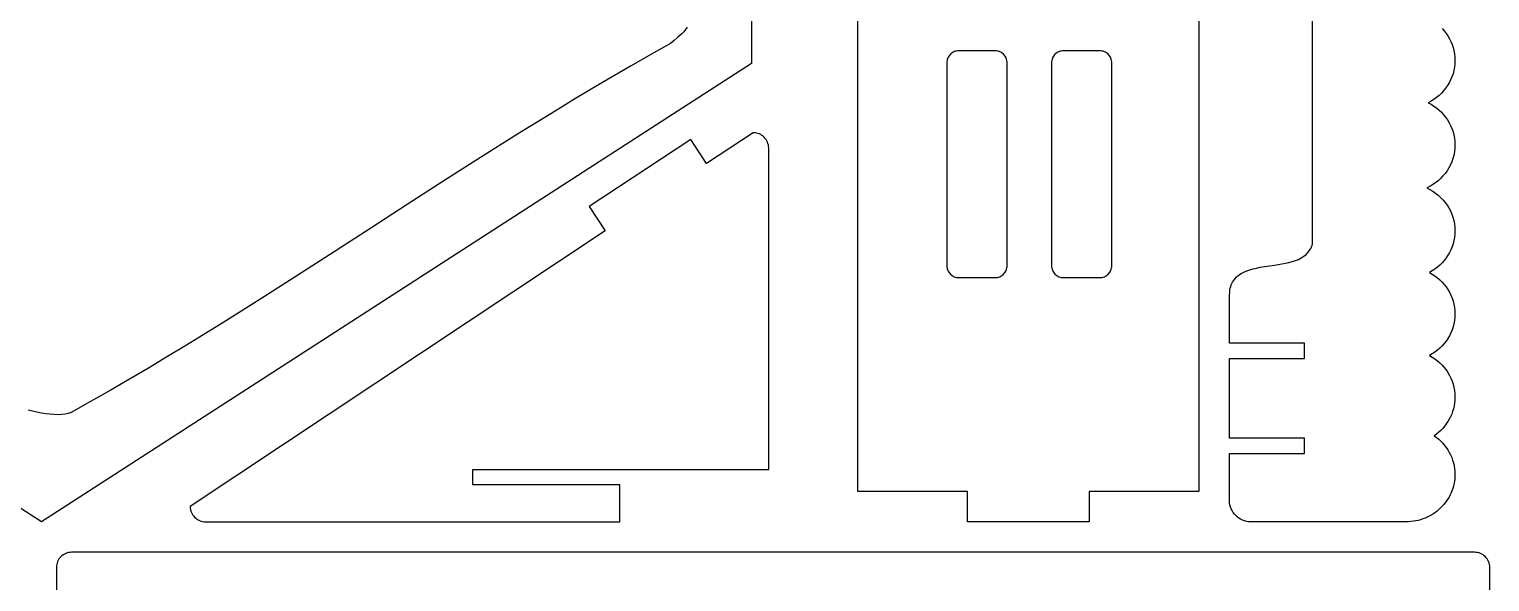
# Model space of a CAD drawing. Extents: x -399 to 499, y -399 to 499.
# Drawn here: x -74 to 118, y 50.3 to 122.9 of the extents above; entities that cross this region are included whole.
import ezdxf

# ---------------------------------------------------------------- set-up
doc = ezdxf.new("R2010")
doc.units = 0
doc.layers.add('DEFAULT_LAYER', color=1, linetype='CONTINUOUS')

msp = doc.modelspace()

# ---------------------------------------------------------------- linework, layer by layer
at = {"layer": 'DEFAULT_LAYER'}
for points in [[(79.74, 340.87), (79.74, 62.17), (65.34, 62.17), (65.34, 58.17), (49.34, 58.17), (49.34, 62.17), (34.94, 62.17), (34.94, 340.87)], [(-119.08, 146.71), (-11.31, 216.46), (-12.39, 218.11), (1.03, 226.82), (2.12, 225.15), (21.06, 237.41), (21.03, 209.47), (26.18, 209.47), (26.18, 209.47), (26.18, 193.47), (21.01, 193.47), (20.98, 155.29), (23.04, 155.29), (23.04, 147.29), (25.04, 147.29), (25.04, 155.29), (30.93, 155.29), (30.93, 139.29), (20.96, 139.29), (20.94, 118.43), (-72.37, 58.18), (-120.08, 88.93)], [(111.71, 123.03), (111.99, 122.72), (112.25, 122.39), (112.48, 122.05), (112.69, 121.69), (112.87, 121.31), (113.03, 120.93), (113.16, 120.53), (113.27, 120.12), (113.34, 119.7), (113.39, 119.27), (113.4, 118.83), (113.39, 118.38), (113.34, 117.93), (113.26, 117.5), (113.15, 117.08), (113.01, 116.67), (112.84, 116.27), (112.65, 115.89), (112.43, 115.53), (112.18, 115.17), (111.91, 114.84), (111.62, 114.53), (111.31, 114.23), (110.98, 113.96), (110.63, 113.71), (110.26, 113.48), (109.88, 113.27), (110.26, 113.07), (110.63, 112.84), (110.98, 112.58), (111.31, 112.31), (111.62, 112.02), (111.91, 111.7), (112.18, 111.37), (112.43, 111.02), (112.65, 110.65), (112.84, 110.27), (113.01, 109.87), (113.15, 109.46), (113.26, 109.04), (113.34, 108.61), (113.39, 108.17), (113.4, 107.72), (113.39, 107.25), (113.33, 106.8), (113.25, 106.35), (113.13, 105.92), (112.98, 105.5), (112.81, 105.09), (112.6, 104.7), (112.37, 104.33), (112.11, 103.97), (111.83, 103.64), (111.52, 103.32), (111.19, 103.02), (110.85, 102.75), (110.48, 102.5), (110.09, 102.27), (109.69, 102.07), (110.09, 101.87), (110.48, 101.65), (110.85, 101.4), (111.19, 101.12), (111.52, 100.83), (111.83, 100.51), (112.11, 100.17), (112.37, 99.81), (112.6, 99.44), (112.81, 99.05), (112.98, 98.64), (113.13, 98.22), (113.25, 97.79), (113.33, 97.35), (113.39, 96.89), (113.4, 96.43), (113.39, 95.99), (113.34, 95.56), (113.27, 95.14), (113.16, 94.73), (113.03, 94.33), (112.87, 93.94), (112.69, 93.57), (112.48, 93.21), (112.25, 92.86), (111.99, 92.53), (111.71, 92.22), (111.42, 91.93), (111.1, 91.66), (110.77, 91.4), (110.42, 91.17), (110.05, 90.96), (110.42, 90.75), (110.77, 90.52), (111.1, 90.27), (111.42, 89.99), (111.71, 89.7), (111.99, 89.39), (112.25, 89.06), (112.48, 88.72), (112.69, 88.36), (112.87, 87.98), (113.03, 87.59), (113.16, 87.2), (113.27, 86.78), (113.34, 86.36), (113.39, 85.93), (113.4, 85.5), (113.39, 85.06), (113.34, 84.63), (113.27, 84.21), (113.16, 83.8), (113.03, 83.4), (112.87, 83.01), (112.69, 82.64), (112.48, 82.28), (112.25, 81.93), (111.99, 81.6), (111.72, 81.29), (111.42, 81), (111.1, 80.73), (110.77, 80.47), (110.42, 80.24), (110.05, 80.03), (110.42, 79.82), (110.77, 79.59), (111.1, 79.34), (111.42, 79.06), (111.72, 78.77), (111.99, 78.46), (112.25, 78.13), (112.48, 77.78), (112.69, 77.42), (112.87, 77.05), (113.03, 76.66), (113.16, 76.26), (113.27, 75.85), (113.34, 75.43), (113.39, 75), (113.4, 74.56), (113.39, 74.17), (113.35, 73.79), (113.29, 73.41), (113.21, 73.04), (113.1, 72.68), (112.98, 72.33), (112.83, 71.99), (112.66, 71.66), (112.47, 71.34), (112.27, 71.03), (112.04, 70.74), (111.8, 70.45), (111.55, 70.19), (111.27, 69.94), (110.99, 69.7), (110.68, 69.48), (110.99, 69.26), (111.27, 69.02), (111.55, 68.77), (111.8, 68.5), (112.04, 68.22), (112.27, 67.93), (112.47, 67.62), (112.66, 67.3), (112.83, 66.97), (112.98, 66.63), (113.1, 66.28), (113.21, 65.92), (113.29, 65.55), (113.35, 65.17), (113.39, 64.79), (113.4, 64.39), (113.4, 64.07), (113.37, 63.76), (113.33, 63.45), (113.27, 63.14), (113.2, 62.84), (113.11, 62.54), (113.01, 62.25), (112.9, 61.97), (112.77, 61.7), (112.63, 61.43), (112.3, 60.91), (111.93, 60.43), (111.52, 59.99), (111.06, 59.59), (110.57, 59.23), (110.03, 58.92), (109.47, 58.66), (109.18, 58.55), (108.88, 58.45), (108.57, 58.36), (108.26, 58.29), (107.95, 58.24), (107.62, 58.2), (107.3, 58.18), (106.97, 58.17), (86.57, 58.17), (86.28, 58.18), (86.01, 58.22), (85.74, 58.29), (85.48, 58.39), (85.24, 58.51), (85.01, 58.65), (84.79, 58.81), (84.59, 58.99), (84.41, 59.19), (84.25, 59.41), (84.11, 59.64), (83.99, 59.88), (83.9, 60.14), (83.83, 60.41), (83.78, 60.68), (83.77, 60.97), (83.77, 67.15), (93.63, 67.15), (93.63, 69.15), (83.77, 69.15), (83.77, 79.65), (93.63, 79.65), (93.63, 81.65), (83.77, 81.65), (83.77, 87.89), (83.8, 88.42), (83.83, 88.67), (83.88, 88.9), (83.94, 89.12), (84.01, 89.32), (84.09, 89.52), (84.19, 89.7), (84.41, 90.04), (84.67, 90.33), (84.97, 90.59), (85.3, 90.81), (85.66, 91.01), (86.04, 91.17), (86.45, 91.32), (86.89, 91.44), (87.33, 91.54), (87.79, 91.63), (88.74, 91.79), (89.71, 91.93), (90.66, 92.08), (91.13, 92.17), (91.58, 92.27), (92.02, 92.39), (92.43, 92.52), (92.83, 92.68), (93.2, 92.87), (93.54, 93.09), (93.84, 93.33), (94.11, 93.62), (94.35, 93.94), (94.45, 94.12), (94.54, 94.31), (94.62, 94.51), (94.68, 94.73), (94.68, 219.97)], [(12.5, 123.21), (12.28, 122.89), (12.04, 122.6), (11.79, 122.33), (11.53, 122.09), (11.27, 121.87), (10.77, 121.46), (10.3, 121.05), (7.72, 119.6), (5.16, 118.13), (2.62, 116.66), (0.11, 115.17), (-2.39, 113.68), (-4.87, 112.17), (-9.79, 109.13), (-14.66, 106.07), (-19.49, 102.99), (-24.3, 99.89), (-29.09, 96.78), (-33.88, 93.68), (-38.69, 90.58), (-43.52, 87.5), (-48.39, 84.43), (-53.31, 81.4), (-55.79, 79.89), (-58.29, 78.39), (-60.81, 76.91), (-63.34, 75.43), (-65.9, 73.97), (-68.48, 72.52), (-68.84, 72.4), (-69.24, 72.32), (-69.7, 72.27), (-70.19, 72.25), (-70.71, 72.26), (-71.25, 72.31), (-71.81, 72.37), (-72.38, 72.46), (-72.96, 72.58), (-73.53, 72.71), (-74.09, 72.86)], [(117.98, -81.78), (117.98, 52.16), (117.97, 52.36), (117.94, 52.56), (117.89, 52.75), (117.83, 52.94), (117.74, 53.11), (117.64, 53.28), (117.52, 53.43), (117.4, 53.57), (117.25, 53.7), (117.1, 53.82), (116.93, 53.92), (116.76, 54), (116.58, 54.07), (116.38, 54.12), (116.19, 54.15), (115.98, 54.16), (-68.4, 54.16), (-68.6, 54.15), (-68.8, 54.12), (-68.99, 54.07), (-69.18, 54), (-69.35, 53.92), (-69.52, 53.82), (-69.67, 53.7), (-69.81, 53.57), (-69.94, 53.43), (-70.06, 53.28), (-70.16, 53.11), (-70.24, 52.94), (-70.31, 52.75), (-70.36, 52.56), (-70.39, 52.36), (-70.4, 52.16), (-70.4, -81.78)]]:
    msp.add_lwpolyline(points, dxfattribs=at)
for points in [[(54.55, 91.88), (54.55, 118.51), (54.55, 118.67), (54.52, 118.83), (54.48, 118.98), (54.43, 119.13), (54.36, 119.27), (54.28, 119.4), (54.08, 119.64), (53.85, 119.83), (53.71, 119.91), (53.57, 119.98), (53.43, 120.03), (53.28, 120.07), (53.12, 120.1), (52.95, 120.11), (48.22, 120.11), (48.05, 120.1), (47.89, 120.07), (47.74, 120.03), (47.59, 119.98), (47.46, 119.91), (47.32, 119.83), (47.09, 119.64), (46.89, 119.4), (46.81, 119.27), (46.74, 119.13), (46.69, 118.98), (46.65, 118.83), (46.62, 118.67), (46.62, 118.51), (46.62, 91.88), (46.62, 91.71), (46.65, 91.55), (46.69, 91.4), (46.74, 91.25), (46.81, 91.11), (46.89, 90.98), (47.09, 90.75), (47.32, 90.55), (47.46, 90.47), (47.59, 90.4), (47.74, 90.35), (47.89, 90.31), (48.05, 90.28), (48.22, 90.28), (52.95, 90.28), (53.12, 90.28), (53.28, 90.31), (53.43, 90.35), (53.57, 90.4), (53.71, 90.47), (53.85, 90.55), (54.08, 90.75), (54.28, 90.98), (54.36, 91.11), (54.43, 91.25), (54.48, 91.4), (54.52, 91.55), (54.55, 91.71), (54.55, 91.88)], [(68.31, 91.88), (68.31, 118.51), (68.3, 118.67), (68.28, 118.83), (68.24, 118.98), (68.19, 119.13), (68.12, 119.27), (68.04, 119.4), (67.84, 119.64), (67.61, 119.83), (67.47, 119.91), (67.33, 119.98), (67.19, 120.03), (67.03, 120.07), (66.88, 120.1), (66.71, 120.11), (61.97, 120.11), (61.81, 120.1), (61.65, 120.07), (61.5, 120.03), (61.35, 119.98), (61.21, 119.91), (61.08, 119.83), (60.84, 119.64), (60.65, 119.4), (60.57, 119.27), (60.5, 119.13), (60.45, 118.98), (60.41, 118.83), (60.38, 118.67), (60.37, 118.51), (60.37, 91.88), (60.38, 91.71), (60.41, 91.55), (60.45, 91.4), (60.5, 91.25), (60.57, 91.11), (60.65, 90.98), (60.84, 90.75), (61.08, 90.55), (61.21, 90.47), (61.35, 90.4), (61.5, 90.35), (61.65, 90.31), (61.81, 90.28), (61.97, 90.28), (66.71, 90.28), (66.88, 90.28), (67.03, 90.31), (67.19, 90.35), (67.33, 90.4), (67.47, 90.47), (67.61, 90.55), (67.84, 90.75), (68.04, 90.98), (68.12, 91.11), (68.19, 91.25), (68.24, 91.4), (68.28, 91.55), (68.3, 91.71), (68.31, 91.88)], [(23.21, 65.05), (23.21, 107.32), (23.2, 107.52), (23.17, 107.72), (23.12, 107.91), (23.05, 108.1), (22.97, 108.27), (22.87, 108.44), (22.75, 108.59), (22.62, 108.73), (22.48, 108.86), (22.33, 108.98), (22.16, 109.08), (21.99, 109.16), (21.8, 109.23), (21.61, 109.28), (21.42, 109.31), (21.21, 109.32), (21.17, 109.32), (15.06, 105.26), (12.96, 108.44), (-0.38, 99.61), (1.74, 96.41), (-52.81, 60.17), (-52.8, 59.96), (-52.77, 59.77), (-52.72, 59.57), (-52.65, 59.39), (-52.57, 59.22), (-52.47, 59.05), (-52.35, 58.9), (-52.23, 58.76), (-52.08, 58.63), (-51.93, 58.51), (-51.76, 58.41), (-51.59, 58.33), (-51.41, 58.26), (-51.21, 58.21), (-51.02, 58.18), (-50.81, 58.17), (3.63, 58.17), (3.63, 63.04), (-15.65, 63.04), (-15.65, 65.05), (3.63, 65.05), (23.21, 65.05)]]:
    msp.add_lwpolyline(points, close=True, dxfattribs=at)

doc.saveas('drawing.dxf')
